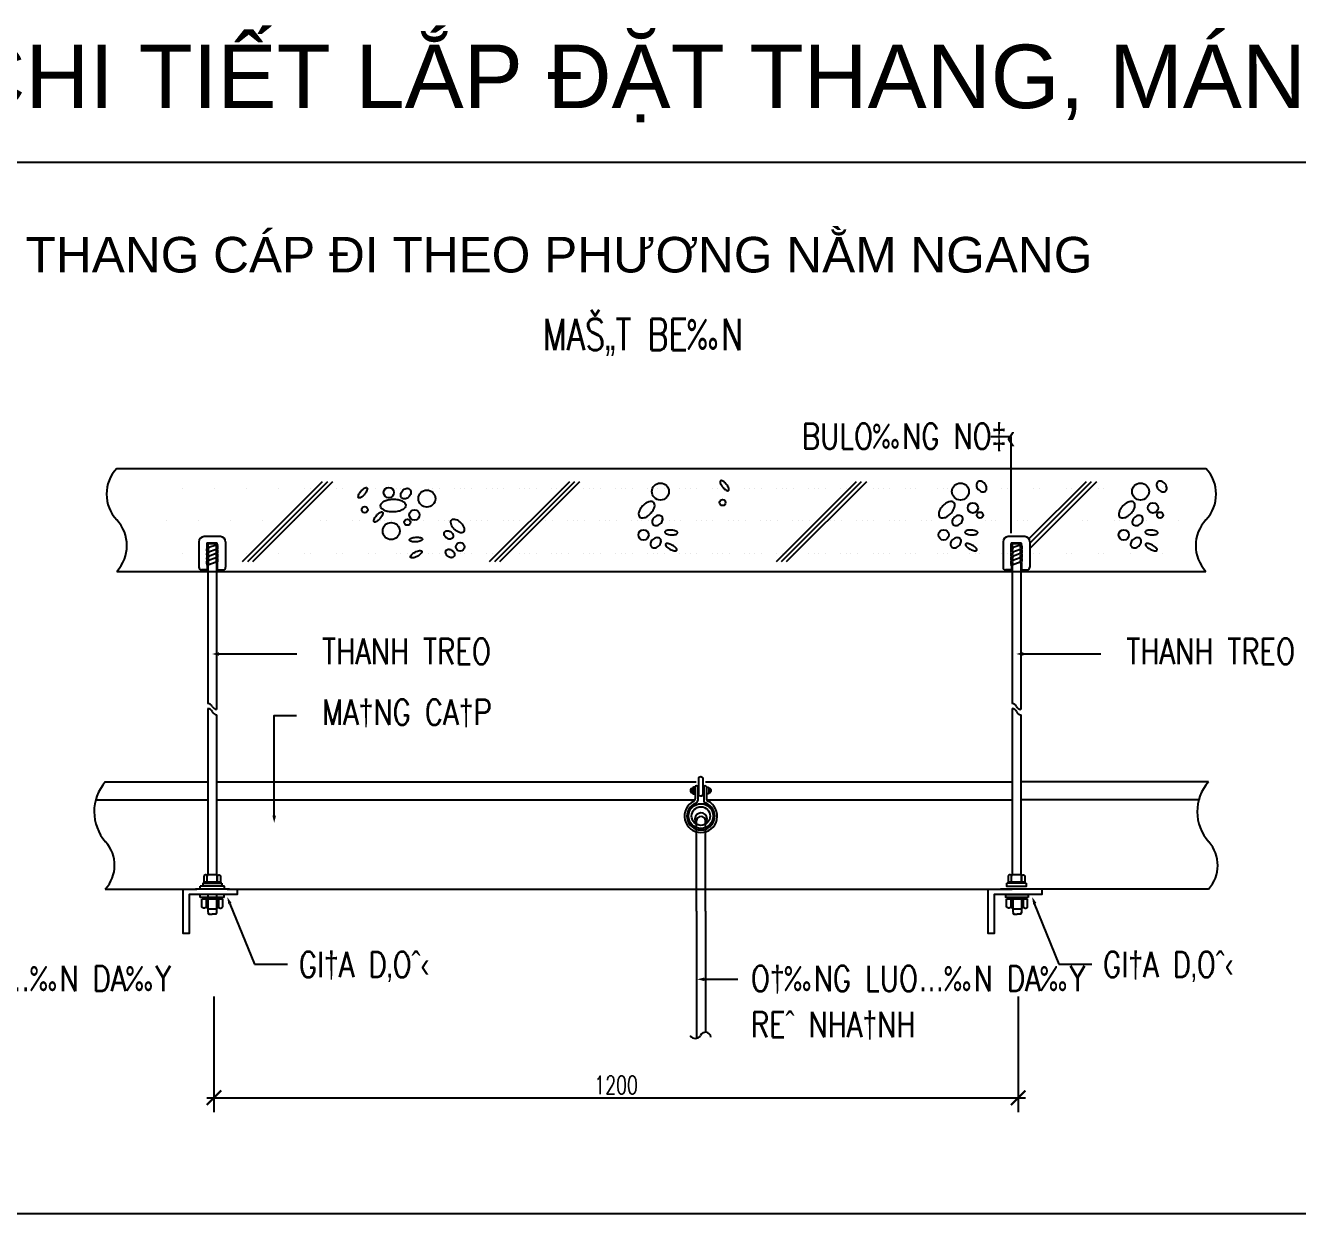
# Model space of a CAD drawing. Extents: x -5343388 to 7033982, y -486386 to 188356.
# Drawn here: x 345682 to 363221, y -4024 to 12347 of the extents above; entities that cross this region are included whole.
import ezdxf
from ezdxf.enums import TextEntityAlignment as Align

# ---------------------------------------------------------------- set-up
doc = ezdxf.new("R2010")
doc.units = 0
doc.header["$MEASUREMENT"] = 0
doc.linetypes.add('CENTER2', pattern=[1.125, 0.75, -0.125, 0.125, -0.125])
for name, color, linetype in [('0-TBD', 2, 'Continuous'), ('2', 2, 'Continuous'), ('2Lightning', 6, 'Continuous'), ('3', 3, 'CENTER2'), ('CEN', 7, 'Continuous'), ('LN2', 3, 'Continuous'), ('LN3', 7, 'Continuous'), ('LN4', 1, 'Continuous'), ('text', 2, 'Continuous')]:
    doc.layers.add(name, color=color, linetype=linetype)
doc.styles.add('RMS', font='romans.shx', dxfattribs={"width": 0.7, "bigfont": 'vns.shx'})
doc.styles.add('ROMANS1', font='ROMANS1.shx')
doc.styles.add('TEXT1', font='', dxfattribs={"width": 0.85, "height": 200})
doc.styles.get('TEXT1').set_extended_font_data('.VnArialH')
doc.dimstyles.new('1-10', dxfattribs={"dimtxt": 500, "dimasz": 200, "dimexe": 200, "dimexo": 0, "dimgap": 150, "dimtad": 1, "dimdec": 0, "dimzin": 12, "dimdsep": 46, "dimtxsty": 'RMS', "dimblk1": 'ARCHTICK', "dimblk2": 'ARCHTICK', "dimsah": 1, "dimcen": 0.09, "dimdle": 100, "dimclrd": 1, "dimclre": 1, "dimclrt": 7, "dimadec": 0, "dimazin": 0, "dimtfac": 1, "dimtdec": 0, "dimtix": 1, "dimtmove": 2, "dimatfit": 3, "dimldrblk": 'ARCHTICK', "dimfxl": 1, "dimtvp": 0.249377, "dimtolj": 1, "dimtzin": 12, "dimarcsym": 0})

# ---------------------------------------------------------------- blocks, each defined once
blk = doc.blocks.new('*X98')
at = {"color": 0}
for p, q in [((79.6875, 271.875), (79.6875, 271.875)), ((82.8125, 271.875), (82.8125, 271.875)), ((85.9375, 271.875), (85.9375, 271.875)), ((89.0625, 271.875), (89.0625, 271.875)), ((92.1875, 271.875), (92.1875, 271.875)), ((95.3125, 271.875), (95.3125, 271.875)), ((98.4375, 271.875), (98.4375, 271.875)), ((101.5625, 271.875), (101.5625, 271.875)), ((104.6875, 271.875), (104.6875, 271.875)), ((107.8125, 271.875), (107.8125, 271.875)), ((110.9375, 271.875), (110.9375, 271.875)), ((114.0625, 271.875), (114.0625, 271.875)), ((117.1875, 271.875), (117.1875, 271.875)), ((120.3125, 271.875), (120.3125, 271.875)), ((123.4375, 271.875), (123.4375, 271.875)), ((126.5625, 271.875), (126.5625, 271.875)), ((129.6875, 271.875), (129.6875, 271.875)), ((132.8125, 271.875), (132.8125, 271.875)), ((135.9375, 271.875), (135.9375, 271.875)), ((139.0625, 271.875), (139.0625, 271.875)), ((142.1875, 271.875), (142.1875, 271.875)), ((145.3125, 271.875), (145.3125, 271.875)), ((148.4375, 271.875), (148.4375, 271.875)), ((78.125, 268.75), (78.125, 268.75)), ((81.25, 268.75), (81.25, 268.75)), ((84.375, 268.75), (84.375, 268.75)), ((87.5, 268.75), (87.5, 268.75)), ((90.625, 268.75), (90.625, 268.75)), ((93.75, 268.75), (93.75, 268.75)), ((96.875, 268.75), (96.875, 268.75)), ((100, 268.75), (100, 268.75)), ((103.125, 268.75), (103.125, 268.75)), ((106.25, 268.75), (106.25, 268.75)), ((109.375, 268.75), (109.375, 268.75)), ((112.5, 268.75), (112.5, 268.75)), ((115.625, 268.75), (115.625, 268.75)), ((118.75, 268.75), (118.75, 268.75)), ((121.875, 268.75), (121.875, 268.75)), ((125, 268.75), (125, 268.75)), ((128.125, 268.75), (128.125, 268.75)), ((131.25, 268.75), (131.25, 268.75)), ((134.375, 268.75), (134.375, 268.75)), ((137.5, 268.75), (137.5, 268.75)), ((140.625, 268.75), (140.625, 268.75)), ((143.75, 268.75), (143.75, 268.75)), ((146.875, 268.75), (146.875, 268.75)), ((150, 268.75), (150, 268.75)), ((79.6875, 265.625), (79.6875, 265.625)), ((82.8125, 265.625), (82.8125, 265.625)), ((85.9375, 265.625), (85.9375, 265.625)), ((89.0625, 265.625), (89.0625, 265.625)), ((92.1875, 265.625), (92.1875, 265.625)), ((95.3125, 265.625), (95.3125, 265.625)), ((98.4375, 265.625), (98.4375, 265.625)), ((101.5625, 265.625), (101.5625, 265.625)), ((104.6875, 265.625), (104.6875, 265.625)), ((107.8125, 265.625), (107.8125, 265.625)), ((110.9375, 265.625), (110.9375, 265.625)), ((114.0625, 265.625), (114.0625, 265.625)), ((117.1875, 265.625), (117.1875, 265.625)), ((120.3125, 265.625), (120.3125, 265.625)), ((123.4375, 265.625), (123.4375, 265.625)), ((126.5625, 265.625), (126.5625, 265.625)), ((129.6875, 265.625), (129.6875, 265.625)), ((132.8125, 265.625), (132.8125, 265.625)), ((135.9375, 265.625), (135.9375, 265.625)), ((139.0625, 265.625), (139.0625, 265.625)), ((142.1875, 265.625), (142.1875, 265.625)), ((145.3125, 265.625), (145.3125, 265.625)), ((148.4375, 265.625), (148.4375, 265.625))]:
    blk.add_line(p, q, dxfattribs=at)
blk = doc.blocks.new('TK')
at = {"layer": 'CEN'}
blk.add_lwpolyline([(0, 0, 0.5, 0, 0), (-1, 0, 0, 0, 0)], format="xyseb", dxfattribs=at)
blk = doc.blocks.new('_ArchTick')
at = {"color": 0, "linetype": 'ByBlock', "const_width": 0.15}
blk.add_lwpolyline([(-0.5, -0.5), (0.5, 0.5)], dxfattribs=at)
blk = doc.blocks.new('*D142')
at = {"layer": '3', "color": 1, "linetype": 'ByBlock', "lineweight": -2, "transparency": 16777216}
for p, q in [((348281, -1035), (348281, -2628)), ((359369, -1035), (359369, -2628)), ((348181, -2428), (359469, -2428))]:
    blk.add_line(p, q, dxfattribs=at)
at = {"layer": 'DEFPOINTS', "color": 0, "linetype": 'ByBlock', "transparency": 16777216}
for p in [(348281, -1035), (359369, -1035), (359369, -2428)]:
    blk.add_point(p, dxfattribs=at)
at = {"layer": '3', "color": 1, "linetype": 'ByBlock', "lineweight": -2, "transparency": 16777216, "xscale": 200, "yscale": 200, "zscale": 200, "rotation": 180}
blk.add_blockref('_ArchTick', (348281, -2428), dxfattribs=at)
at = {"layer": '3', "color": 1, "linetype": 'ByBlock', "lineweight": -2, "transparency": 16777216, "xscale": 200, "yscale": 200, "zscale": 200}
blk.add_blockref('_ArchTick', (359369, -2428), dxfattribs=at)
at = {"layer": '3', "color": 7, "linetype": 'ByBlock', "transparency": 16777216, "insert": (353825, -2253), "char_height": 250, "attachment_point": 5, "style": 'RMS'}
blk.add_mtext('\\A1;1200', dxfattribs=at)

msp = doc.modelspace()

# ---------------------------------------------------------------- linework, layer by layer
at = {"color": 2}
for centre, radius, start, end in [((354995.89551, 1412.95829, 507.80907), 83.97435, 318.374422869, 223.000312708), ((354996.57367, 1385.41188, 507.80907), 62.0928, 0, 180)]:
    msp.add_arc(centre, radius, start, end, dxfattribs=at)
at = {"layer": '2', "color": 3}
for p, q in [((331570.69045, 10463.95386, 465.49164), (392789.69621, 10463.95386, 465.49164)), ((331570.69045, -4020.56276, 465.49164), (392789.69621, -4024.1147, 465.49164))]:
    msp.add_line(p, q, dxfattribs=at)
at = {"layer": '2Lightning', "color": 8}
for p, q in [((358990.15915, 6685.41054, 507.80907), (359270.37647, 6685.41054, 507.80907)), ((359270.37647, 5349.25895, 507.80907), (359270.37647, 6685.41054, 507.80907)), ((348352.22044, 3686.45477, 507.80907), (349421.11912, 3686.45477, 507.80907)), ((359440.22044, 3686.45477, 507.80907), (360509.11912, 3686.45477, 507.80907)), ((349111.17308, 1458.9848, 507.80907), (349111.17308, 2836.71347, 507.80907)), ((348501.33873, 245.6438, 507.80907), (348839.48241, -586.02735, 507.80907)), ((359589.33873, 246.1438, 507.80907), (359927.48241, -585.52735, 507.80907)), ((348839.48241, -586.02735, 507.80907), (349296.94366, -586.02735, 507.80907)), ((359927.48241, -585.52735, 507.80907), (360384.94366, -585.52735, 507.80907)), ((355042.74725, -796.26964, 507.80907), (355504.92, -796.26964, 507.80907))]:
    msp.add_line(p, q, dxfattribs=at)
at = {"layer": '2Lightning', "color": 8, "elevation": 507.80907}
msp.add_lwpolyline([(349111.17308, 1484.12268), (349111.17308, 2836.71347), (349418.52264, 2836.71347)], dxfattribs=at)
at = {"layer": 'LN2', "color": 2}
for p, q in [((348370.81656, 5303.56429, 507.80907), (348143.73432, 5303.56429, 507.80907)), ((359458.81656, 5303.56429, 507.80907), (359231.73432, 5303.56429, 507.80907)), ((348072.77112, 5232.60109, 507.80907), (348072.77112, 4880.74125, 507.80907)), ((348198.13944, 5196.17963, 507.80907), (348198.13944, 5161.46907, 507.80907)), ((348309.4656, 5128.43846, 507.80907), (348205.56952, 5090.9815, 507.80907)), ((348306.55544, 5206.03563, 507.80907), (348207.99544, 5206.03563, 507.80907)), ((348309.4656, 5187.57446, 507.80907), (348211.33815, 5152.19723, 507.80907)), ((348316.41144, 5190.22073, 507.80907), (348316.41144, 5196.17963, 507.80907)), ((348441.77976, 5232.60109, 507.80907), (348441.77976, 4880.74125, 507.80907)), ((359160.77112, 5232.60109, 507.80907), (359160.77112, 4880.74125, 507.80907)), ((359286.13944, 5196.17963, 507.80907), (359286.13944, 5161.46907, 507.80907)), ((359397.4656, 5128.43846, 507.80907), (359293.56952, 5090.9815, 507.80907)), ((359394.55544, 5206.03563, 507.80907), (359295.99544, 5206.03563, 507.80907)), ((359397.4656, 5187.57446, 507.80907), (359299.33815, 5152.19723, 507.80907)), ((359404.41144, 5190.22073, 507.80907), (359404.41144, 5196.17963, 507.80907)), ((359529.77976, 5232.60109, 507.80907), (359529.77976, 4880.74125, 507.80907)), ((348309.4656, 4951.03046, 507.80907), (348198.13944, 4910.89479, 507.80907)), ((348309.4656, 5069.30246, 507.80907), (348205.56952, 5031.8455, 507.80907)), ((348309.4656, 5010.16646, 507.80907), (348205.56952, 4972.7095, 507.80907)), ((359397.4656, 4951.03046, 507.80907), (359286.13944, 4910.89479, 507.80907)), ((359397.4656, 5069.30246, 507.80907), (359293.56952, 5031.8455, 507.80907)), ((359397.4656, 5010.16646, 507.80907), (359293.56952, 4972.7095, 507.80907)), ((348187.90141, 4845.25965, 507.80907), (348108.25272, 4845.25965, 507.80907)), ((348327.13371, 4845.25965, 507.80907), (348406.29816, 4845.25965, 507.80907)), ((359275.90141, 4845.25965, 507.80907), (359196.25272, 4845.25965, 507.80907)), ((359415.13371, 4845.25965, 507.80907), (359494.29816, 4845.25965, 507.80907)), ((354914.64395, 1858.09782, 507.80907), (354914.64395, 1688.9815, 507.80907)), ((354950.12555, 1858.09782, 507.80907), (354950.12555, 1665.63485, 507.80907)), ((355035.06147, 1858.09782, 507.80907), (355035.06147, 1666.70875, 507.80907)), ((355070.54307, 1858.09782, 507.80907), (355070.54307, 1690.38904, 507.80907))]:
    msp.add_line(p, q, dxfattribs=at)
at = {"layer": 'LN2', "color": 2, "elevation": 507.80907}
for points in [[(348309.4656, 5187.57446), (348316.41144, 5190.22073)], [(359397.4656, 5187.57446), (359404.41144, 5190.22073)], [(348309.4656, 4951.03046), (348316.41144, 4938.78334)], [(348316.41144, 4938.78334), (348316.41144, 2920.74589)], [(359397.4656, 4951.03046), (359404.41144, 4938.78334)], [(359404.41144, 4938.78334), (359404.41144, 2920.74589)], [(348198.13944, 4910.89479), (348198.13944, 3005.99745)], [(359286.13944, 4910.89479), (359286.13944, 3005.99745)], [(348198.13944, 2935.03425), (348198.13944, 640.55047)], [(348316.41144, 2849.78269), (348316.41144, 640.87573)], [(359286.13944, 2935.03425), (359286.13944, 640.55047)], [(359404.41144, 2849.78269), (359404.41144, 640.87573)], [(354934.48087, 142.06582), (354934.48087, 1385.41188)], [(355058.66647, 142.06582), (355058.66647, 1385.41188)], [(348210.14039, 543.48066), (348210.14039, 526.14472)], [(348304.75799, 543.48066), (348304.75799, 526.14472)], [(359298.14039, 543.48066), (359298.14039, 526.14472)], [(359392.75799, 543.48066), (359392.75799, 526.14472)], [(347853.13944, 445.79792), (347853.13944, -161.85666), (347944.63944, -161.85666), (347944.63944, 375.14334), (348603.13944, 375.14334), (348603.13944, 445.79792)], [(348198.13944, 375.14334), (348198.13944, 126.27691)], [(348316.41144, 375.14334), (348316.41144, 126.27691)], [(358950.13944, 445.79792), (358950.13944, -161.85666), (359041.63944, -161.85666), (359041.63944, 375.14334), (359700.13944, 375.14334), (359700.13944, 445.79792)], [(359295.13944, 375.14334), (359295.13944, 370.45917)], [(359413.41144, 375.14334), (359413.41144, 370.45917)], [(348198.13944, 307.39405), (348198.13944, 329.06397)], [(348198.13944, 177.56037), (348198.13944, 126.27691)], [(348316.41144, 307.39405), (348316.41144, 329.06397)], [(348316.41144, 177.56037), (348316.41144, 126.27691)], [(359295.13944, 329.06397), (359295.13944, 126.27691)], [(359295.13944, 307.39405), (359295.13944, 329.06397)], [(359295.13944, 177.56037), (359295.13944, 126.27691)], [(359413.41144, 329.06397), (359413.41144, 126.27691)], [(359413.41144, 307.39405), (359413.41144, 329.06397)], [(359413.41144, 177.56037), (359413.41144, 126.27691)], [(348198.13944, 126.27691), (348209.79552, 100.36613), (348257.27544, 100.36613)], [(348316.41144, 126.27691), (348304.75535, 100.36613), (348257.27544, 100.36613)], [(359295.13944, 126.27691), (359306.79552, 100.36613), (359354.27544, 100.36613)], [(359413.41144, 126.27691), (359401.75535, 100.36613), (359354.27544, 100.36613)]]:
    msp.add_lwpolyline(points, dxfattribs=at)
for points in [[(354964.24652, 1755.93191), (354964.24652, 1969.64632, -1), (355021.01708, 1969.64632), (355021.01708, 1753.84689, -1.0374013229), (354964.24652, 1755.93191, -0.9291479705)], [(354934.48087, 142.06582), (354934.48087, -1610.86832, -0.5684849877)], [(355058.66647, 142.06582), (355058.66647, -1526.19456, -0.5765606025)]]:
    msp.add_lwpolyline(points, format="xyb", dxfattribs=at)
at = {"layer": 'LN2', "color": 2}
for centre, radius, start, end in [((348143.73432, 5232.60109, 507.80907), 70.9632, 90, 180), ((348370.81656, 5232.60109, 507.80907), 70.9632, 0, 90), ((359231.73432, 5232.60109, 507.80907), 70.9632, 90, 180), ((359458.81656, 5232.60109, 507.80907), 70.9632, 0, 90), ((348207.99544, 5196.17963, 507.80907), 9.856, 90, 180), ((348207.99544, 5161.46907, 507.80907), 9.856, 180, 289.825414523), ((348265.33679, 5120.5495, 507.80907), 66.68128, 153.677525725, 206.322474275), ((348265.33679, 5061.4135, 507.80907), 66.68128, 153.677525725, 206.322474275), ((348306.55544, 5196.17963, 507.80907), 9.856, 0, 90), ((348249.69833, 5158.00646, 507.80907), 66.68128, 333.677525725, 26.322474275), ((348249.69833, 5098.87046, 507.80907), 66.68128, 333.677525725, 26.322474275), ((359295.99544, 5196.17963, 507.80907), 9.856, 90, 180), ((359295.99544, 5161.46907, 507.80907), 9.856, 180, 289.825414523), ((359353.33679, 5120.5495, 507.80907), 66.68128, 153.677525725, 206.322474275), ((359353.33679, 5061.4135, 507.80907), 66.68128, 153.677525725, 206.322474275), ((359394.55544, 5196.17963, 507.80907), 9.856, 0, 90), ((359337.69833, 5158.00646, 507.80907), 66.68128, 333.677525725, 26.322474275), ((359337.69833, 5098.87046, 507.80907), 66.68128, 333.677525725, 26.322474275), ((348265.33679, 5002.2775, 507.80907), 66.68128, 153.677525725, 206.322474275), ((348265.33679, 4943.1415, 507.80907), 66.68128, 153.677525725, 206.322474275), ((348249.69833, 5039.73446, 507.80907), 66.68128, 333.677525725, 26.322474275), ((348249.69833, 4980.59846, 507.80907), 66.68128, 333.677525725, 26.322474275), ((359353.33679, 5002.2775, 507.80907), 66.68128, 153.677525725, 206.322474275), ((359353.33679, 4943.1415, 507.80907), 66.68128, 153.677525725, 206.322474275), ((359337.69833, 5039.73446, 507.80907), 66.68128, 333.677525725, 26.322474275), ((359337.69833, 4980.59846, 507.80907), 66.68128, 333.677525725, 26.322474275), ((348108.25272, 4880.74125, 507.80907), 35.4816, 180, 270), ((348406.29816, 4880.74125, 507.80907), 35.4816, 270, 0), ((359196.25272, 4880.74125, 507.80907), 35.4816, 180, 270), ((359494.29816, 4880.74125, 507.80907), 35.4816, 270, 0), ((348188.09848, 2929.65653, 507.80907), 76.99843, 26.048789894, 82.507018603), ((359276.09848, 2929.65653, 507.80907), 76.99843, 26.048789894, 82.507018603), ((348188.09848, 2858.69333, 507.80907), 76.99843, 26.048789894, 82.507018603), ((348326.84271, 2997.47292, 507.80907), 77.43287, 206.048789894, 262.257934527), ((348326.84271, 2926.50972, 507.80907), 77.43287, 206.048789894, 262.257934527), ((359276.09848, 2858.69333, 507.80907), 76.99843, 26.048789894, 82.507018603), ((359414.84271, 2997.47292, 507.80907), 77.43287, 206.048789894, 262.257934527), ((359414.84271, 2926.50972, 507.80907), 77.43287, 206.048789894, 262.257934527), ((354932.38475, 1851.23374, 507.80907), 19.0224, 21.151926086, 158.848073914), ((355052.80227, 1851.23374, 507.80907), 19.0224, 21.151926086, 158.848073914), ((354994.06266, 1452.89319, 507.80907), 227.08224, 115.951427428, 64.75953419), ((354994.06266, 1452.89319, 507.80907), 191.60064, 110.471134728, 70.318206418), ((354879.16235, 1688.9815, 507.80907), 35.4816, 295.951427428, 0), ((354914.64395, 1665.63485, 507.80907), 35.4816, 290.471134728, 0), ((355070.54307, 1666.70875, 507.80907), 35.4816, 180, 250.318206418), ((355106.02467, 1690.38904, 507.80907), 35.4816, 180, 244.75953419), ((354917.42941, -1535.33623, 507.80907), 77.43287, 206.048789894, 333.951210106), ((355056.17363, -1603.15262, 507.80907), 76.99843, 8.746287498, 153.951210106)]:
    msp.add_arc(centre, radius, start, end, dxfattribs=at)
at = {"layer": 'LN3', "color": 9}
for p, q in [((346940.26401, 6244.04492, 507.80907), (361957.09435, 6244.04492, 507.80907)), ((348674.63192, 4959.67346, 507.80907), (349778.56024, 6063.60178, 507.80907)), ((348745.59512, 4959.67346, 507.80907), (349849.52344, 6063.60178, 507.80907)), ((348816.55832, 4959.67346, 507.80907), (349920.48664, 6063.60178, 507.80907)), ((352081.59529, 4959.67346, 507.80907), (353185.52361, 6063.60178, 507.80907)), ((352152.55849, 4959.67346, 507.80907), (353256.48681, 6063.60178, 507.80907)), ((352223.52169, 4959.67346, 507.80907), (353327.45001, 6063.60178, 507.80907)), ((356034.84042, 4959.67346, 507.80907), (357138.76874, 6063.60178, 507.80907)), ((356105.80362, 4959.67346, 507.80907), (357209.73194, 6063.60178, 507.80907)), ((356176.76682, 4959.67346, 507.80907), (357280.69514, 6063.60178, 507.80907)), ((359517.76008, 5272.11611, 507.80907), (360309.24575, 6063.60178, 507.80907)), ((359529.77976, 5142.20939, 507.80907), (360451.17215, 6063.60178, 507.80907)), ((359529.77976, 5213.17259, 507.80907), (360380.20895, 6063.60178, 507.80907)), ((346940.26401, 4824.78092, 507.80907), (361957.09435, 4824.78092, 507.80907))]:
    msp.add_line(p, q, dxfattribs=at)
at = {"layer": 'LN3', "color": 9, "elevation": 507.80907}
for points in [[(350357.26316, 5887.50674, -0.0377700633), (350331.96025, 5861.42468, -0.0503049456), (350309.80204, 5845.45369, -0.0936392156), (350286.33028, 5837.22285, -0.214520109), (350275.48632, 5840.2485, -0.214520109), (350270.55467, 5850.36903, -0.0936392156), (350274.41766, 5874.9403, -0.0503049456), (350286.13078, 5899.61542, -0.0377700633), (350307.22208, 5929.20711, -0.0377700633), (350332.52499, 5955.28917, -0.0503049456), (350354.68319, 5971.26016, -0.0936392156), (350378.15496, 5979.491, -0.214520109), (350388.99892, 5976.46535, -0.214520109), (350393.93057, 5966.34482, -0.0936392156), (350390.06758, 5941.77354, -0.0503049456), (350378.35445, 5917.09843, -0.0377700633)], [(350978.6063, 5958.39858, -0.1288267649), (350991.69913, 5939.66825, -0.1063206854), (350995.59696, 5912.39935, -0.0848599203), (350988.80213, 5884.53444, -0.0741334886), (350971.48964, 5856.70411, -0.0741334886), (350946.8122, 5835.13391, -0.0848599203), (350920.40609, 5823.93839, -0.1063206854), (350892.86544, 5823.39185, -0.1288267649), (350872.27035, 5833.29589, -0.1288267649), (350859.17752, 5852.02621, -0.1063206854), (350855.2797, 5879.29512, -0.0848599203), (350862.07453, 5907.16003, -0.0741334886), (350879.38702, 5934.99035, -0.0741334886), (350904.06445, 5956.56056, -0.0848599203), (350930.47057, 5967.75608, -0.1063206854), (350958.01122, 5968.30262, -0.1288267649)], [(355294.64948, 5985.50261, 0.0377700633), (355319.95239, 5959.42056, 0.0503049456), (355342.11059, 5943.44956, 0.0936392156), (355365.58235, 5935.21872, 0.214520109), (355376.42632, 5938.24437, 0.214520109), (355381.35797, 5948.3649, 0.0936392156), (355377.49498, 5972.93618, 0.0503049456), (355365.78185, 5997.6113, 0.0377700633), (355344.69056, 6027.20298, 0.0377700633), (355319.38765, 6053.28504, 0.0503049456), (355297.22944, 6069.25603, 0.0936392156), (355273.75768, 6077.48688, 0.214520109), (355262.91372, 6074.46122, 0.214520109), (355257.98207, 6064.3407, 0.0936392156), (355261.84506, 6039.76942, 0.0503049456), (355273.55818, 6015.0943, 0.0377700633)], [(358810.66876, 6056.39445, 0.1288267649), (358797.57593, 6037.66413, 0.1063206854), (358793.67811, 6010.39522, 0.0848599203), (358800.47294, 5982.53032, 0.0741334886), (358817.78543, 5954.69999, 0.0741334886), (358842.46286, 5933.12978, 0.0848599203), (358868.86898, 5921.93426, 0.1063206854), (358896.40963, 5921.38773, 0.1288267649), (358917.00471, 5931.29176, 0.1288267649), (358930.09754, 5950.02209, 0.1063206854), (358933.99537, 5977.29099, 0.0848599203), (358927.20054, 6005.1559, 0.0741334886), (358909.88805, 6032.98623, 0.0741334886), (358885.21061, 6054.55643, 0.0848599203), (358858.8045, 6065.75195, 0.1063206854), (358831.26385, 6066.29849, 0.1288267649)], [(361294.3277, 6056.39445, 0.1288267649), (361281.23487, 6037.66413, 0.1063206854), (361277.33704, 6010.39522, 0.0848599203), (361284.13187, 5982.53032, 0.0741334886), (361301.44436, 5954.69999, 0.0741334886), (361326.1218, 5933.12978, 0.0848599203), (361352.52791, 5921.93426, 0.1063206854), (361380.06856, 5921.38773, 0.1288267649), (361400.66365, 5931.29176, 0.1288267649), (361413.75648, 5950.02209, 0.1063206854), (361417.6543, 5977.29099, 0.0848599203), (361410.85947, 6005.1559, 0.0741334886), (361393.54698, 6032.98623, 0.0741334886), (361368.86955, 6054.55643, 0.0848599203), (361342.46343, 6065.75195, 0.1063206854), (361314.92278, 6066.29849, 0.1288267649)], [(350753.42169, 5643.55956, -0.0512225734), (350682.59902, 5649.13418, -0.065073231), (350629.27318, 5666.26704, -0.1042597436), (350588.01162, 5697.54329, -0.1743915203), (350576.6278, 5726.97056, -0.1743915203), (350586.5982, 5756.90626, -0.1042597436), (350626.32448, 5790.11082, -0.065073231), (350678.77449, 5809.76219, -0.0512225734), (350749.2516, 5818.70112, -0.0512225734), (350820.07427, 5813.12651, -0.065073231), (350873.40011, 5795.99365, -0.1042597436), (350914.66166, 5764.7174, -0.1743915203), (350926.04549, 5735.29013, -0.1743915203), (350916.07509, 5705.35442, -0.1042597436), (350876.3488, 5672.14986, -0.065073231), (350823.89879, 5652.4985, -0.0512225734)], [(354301.72046, 5621.81613, 0.0554343095), (354336.11561, 5666.99379, 0.0692301451), (354353.92321, 5708.91175, 0.1058338112), (354356.15071, 5751.22365, 0.164212903), (354343.25056, 5775.77388, 0.164212903), (354318.11129, 5787.48477, 0.1058338112), (354275.9544, 5783.23559, 0.0692301451), (354234.93636, 5763.443, 0.0554343095), (354191.45592, 5726.92591, 0.0554343095), (354157.06077, 5681.74825, 0.0692301451), (354139.25317, 5639.83029, 0.1058338112), (354137.02567, 5597.51839, 0.164212903), (354149.92582, 5572.96815, 0.164212903), (354175.06509, 5561.25727, 0.1058338112), (354217.22197, 5565.50645, 0.0692301451), (354258.24002, 5585.29904, 0.0554343095)], [(358439.08289, 5621.81613, 0.0554343095), (358473.47803, 5666.99379, 0.0692301451), (358491.28564, 5708.91175, 0.1058338112), (358493.51314, 5751.22365, 0.164212903), (358480.61299, 5775.77388, 0.164212903), (358455.47371, 5787.48477, 0.1058338112), (358413.31683, 5783.23559, 0.0692301451), (358372.29879, 5763.443, 0.0554343095), (358328.81834, 5726.92591, 0.0554343095), (358294.4232, 5681.74825, 0.0692301451), (358276.61559, 5639.83029, 0.1058338112), (358274.38809, 5597.51839, 0.164212903), (358287.28824, 5572.96815, 0.164212903), (358312.42752, 5561.25727, 0.1058338112), (358354.5844, 5565.50645, 0.0692301451), (358395.60244, 5585.29904, 0.0554343095)], [(360922.74183, 5621.81613, 0.0554343095), (360957.13697, 5666.99379, 0.0692301451), (360974.94458, 5708.91175, 0.1058338112), (360977.17207, 5751.22365, 0.164212903), (360964.27192, 5775.77388, 0.164212903), (360939.13265, 5787.48477, 0.1058338112), (360896.97577, 5783.23559, 0.0692301451), (360855.95773, 5763.443, 0.0554343095), (360812.47728, 5726.92591, 0.0554343095), (360778.08213, 5681.74825, 0.0692301451), (360760.27453, 5639.83029, 0.1058338112), (360758.04703, 5597.51839, 0.164212903), (360770.94718, 5572.96815, 0.164212903), (360796.08645, 5561.25727, 0.1058338112), (360838.24334, 5565.50645, 0.0692301451), (360879.26138, 5585.29904, 0.0554343095)], [(350572.02278, 5553.90376, -0.0377700633), (350546.71988, 5527.82171, -0.0503049456), (350524.56167, 5511.85071, -0.0936392156), (350501.08991, 5503.61987, -0.214520109), (350490.24594, 5506.64553, -0.214520109), (350485.31429, 5516.76605, -0.0936392156), (350489.17728, 5541.33733, -0.0503049456), (350500.89041, 5566.01245, -0.0377700633), (350521.98171, 5595.60413, -0.0377700633), (350547.28461, 5621.68619, -0.0503049456), (350569.44282, 5637.65718, -0.0936392156), (350592.91458, 5645.88803, -0.214520109), (350603.75855, 5642.86237, -0.214520109), (350608.6902, 5632.74185, -0.0936392156), (350604.8272, 5608.17057, -0.0503049456), (350593.11408, 5583.49545, -0.0377700633)], [(351593.72031, 5407.3137, -0.0554343095), (351565.05769, 5444.96175, -0.0692301451), (351550.21802, 5479.89339, -0.1058338112), (351548.36177, 5515.1533, -0.164212903), (351559.1119, 5535.61183, -0.164212903), (351580.06129, 5545.3709, -0.1058338112), (351615.19203, 5541.82992, -0.0692301451), (351649.37373, 5525.33609, -0.0554343095), (351685.60744, 5494.90518, -0.0554343095), (351714.27006, 5457.25713, -0.0692301451), (351729.10973, 5422.3255, -0.1058338112), (351730.96598, 5387.06558, -0.164212903), (351720.21585, 5366.60705, -0.164212903), (351699.26646, 5356.84799, -0.1058338112), (351664.13572, 5360.38896, -0.0692301451), (351629.95402, 5376.88279, -0.0554343095)], [(354331.35874, 5472.58804, 0.1288267649), (354350.08906, 5459.49521, 0.1063206854), (354377.35797, 5455.59738, 0.0848599203), (354405.22288, 5462.39221, 0.0741334886), (354433.0532, 5479.7047, 0.0741334886), (354454.62341, 5504.38214, 0.0848599203), (354465.81893, 5530.78825, 0.1063206854), (354466.36547, 5558.3289, 0.1288267649), (354456.46143, 5578.92399, 0.1288267649), (354437.7311, 5592.01681, 0.1063206854), (354410.4622, 5595.91464, 0.0848599203), (354382.59729, 5589.11981, 0.0741334886), (354354.76696, 5571.80732, 0.0741334886), (354333.19676, 5547.12989, 0.0848599203), (354322.00124, 5520.72377, 0.1063206854), (354321.4547, 5493.18312, 0.1288267649)], [(358468.72116, 5472.58804, 0.1288267649), (358487.45149, 5459.49521, 0.1063206854), (358514.72039, 5455.59738, 0.0848599203), (358542.5853, 5462.39221, 0.0741334886), (358570.41563, 5479.7047, 0.0741334886), (358591.98583, 5504.38214, 0.0848599203), (358603.18136, 5530.78825, 0.1063206854), (358603.72789, 5558.3289, 0.1288267649), (358593.82386, 5578.92399, 0.1288267649), (358575.09353, 5592.01681, 0.1063206854), (358547.82463, 5595.91464, 0.0848599203), (358519.95972, 5589.11981, 0.0741334886), (358492.12939, 5571.80732, 0.0741334886), (358470.55919, 5547.12989, 0.0848599203), (358459.36366, 5520.72377, 0.1063206854), (358458.81713, 5493.18312, 0.1288267649)], [(360952.3801, 5472.58804, 0.1288267649), (360971.11043, 5459.49521, 0.1063206854), (360998.37933, 5455.59738, 0.0848599203), (361026.24424, 5462.39221, 0.0741334886), (361054.07457, 5479.7047, 0.0741334886), (361075.64477, 5504.38214, 0.0848599203), (361086.84029, 5530.78825, 0.1063206854), (361087.38683, 5558.3289, 0.1288267649), (361077.48279, 5578.92399, 0.1288267649), (361058.75246, 5592.01681, 0.1063206854), (361031.48356, 5595.91464, 0.0848599203), (361003.61865, 5589.11981, 0.0741334886), (360975.78833, 5571.80732, 0.0741334886), (360954.21812, 5547.12989, 0.0848599203), (360943.0226, 5520.72377, 0.1063206854), (360942.47606, 5493.18312, 0.1288267649)], [(351067.90219, 5230.52264, -0.0377700633), (351031.57013, 5231.22397, -0.0503049456), (351004.77547, 5236.52538, -0.0936392156), (350982.74298, 5248.06834, -0.214520109), (350977.5558, 5258.06031, -0.214520109), (350981.58945, 5268.57106, -0.0936392156), (351002.18811, 5282.51256, -0.0503049456), (351028.21901, 5290.78607, -0.0377700633), (351064.24312, 5295.55834, -0.0377700633), (351100.57518, 5294.85701, -0.0503049456), (351127.36984, 5289.5556, -0.0936392156), (351149.40233, 5278.01264, -0.214520109), (351154.58951, 5268.02067, -0.214520109), (351150.55586, 5257.50992, -0.0936392156), (351129.9572, 5243.56842, -0.0503049456), (351103.9263, 5235.29492, -0.0377700633)], [(351569.02175, 5282.95696, -0.1288267649), (351553.41315, 5272.04627, -0.1063206854), (351530.68906, 5268.79808, -0.0848599203), (351507.4683, 5274.46043, -0.0741334886), (351484.27636, 5288.88751, -0.0741334886), (351466.30119, 5309.45204, -0.0848599203), (351456.97159, 5331.45714, -0.1063206854), (351456.51614, 5354.40768, -0.1288267649), (351464.76951, 5371.57025, -0.1288267649), (351480.37811, 5382.48094, -0.1063206854), (351503.1022, 5385.72913, -0.0848599203), (351526.32296, 5380.06677, -0.0741334886), (351549.5149, 5365.63969, -0.0741334886), (351567.49007, 5345.07517, -0.0848599203), (351576.81967, 5323.07007, -0.1063206854), (351577.27511, 5300.11953, -0.1288267649)], [(354308.42324, 5166.0903, 0.1288267649), (354327.15357, 5152.99748, 0.1063206854), (354354.42247, 5149.09965, 0.0848599203), (354382.28738, 5155.89448, 0.0741334886), (354410.11771, 5173.20697, 0.0741334886), (354431.68791, 5197.8844, 0.0848599203), (354442.88344, 5224.29052, 0.1063206854), (354443.42997, 5251.83117, 0.1288267649), (354433.52594, 5272.42625, 0.1288267649), (354414.79561, 5285.51908, 0.1063206854), (354387.52671, 5289.41691, 0.0848599203), (354359.6618, 5282.62208, 0.0741334886), (354331.83147, 5265.30959, 0.0741334886), (354310.26127, 5240.63215, 0.0848599203), (354299.06574, 5214.22604, 0.1063206854), (354298.51921, 5186.68539, 0.1288267649)], [(354584.01045, 5328.51852, 0.0377700633), (354620.34251, 5329.21985, 0.0503049456), (354647.13717, 5334.52125, 0.0936392156), (354669.16966, 5346.06422, 0.214520109), (354674.35684, 5356.05618, 0.214520109), (354670.32319, 5366.56694, 0.0936392156), (354649.72453, 5380.50844, 0.0503049456), (354623.69363, 5388.78194, 0.0377700633), (354587.66952, 5393.55421, 0.0377700633), (354551.33746, 5392.85288, 0.0503049456), (354524.54279, 5387.55148, 0.0936392156), (354502.51031, 5376.00851, 0.214520109), (354497.32313, 5366.01655, 0.214520109), (354501.35678, 5355.50579, 0.0936392156), (354521.95544, 5341.5643, 0.0503049456), (354547.98634, 5333.29079, 0.0377700633)], [(358445.78567, 5166.0903, 0.1288267649), (358464.516, 5152.99748, 0.1063206854), (358491.7849, 5149.09965, 0.0848599203), (358519.64981, 5155.89448, 0.0741334886), (358547.48014, 5173.20697, 0.0741334886), (358569.05034, 5197.8844, 0.0848599203), (358580.24586, 5224.29052, 0.1063206854), (358580.7924, 5251.83117, 0.1288267649), (358570.88836, 5272.42625, 0.1288267649), (358552.15803, 5285.51908, 0.1063206854), (358524.88913, 5289.41691, 0.0848599203), (358497.02422, 5282.62208, 0.0741334886), (358469.1939, 5265.30959, 0.0741334886), (358447.62369, 5240.63215, 0.0848599203), (358436.42817, 5214.22604, 0.1063206854), (358435.88163, 5186.68539, 0.1288267649)], [(358721.37287, 5328.51852, 0.0377700633), (358757.70494, 5329.21985, 0.0503049456), (358784.4996, 5334.52125, 0.0936392156), (358806.53208, 5346.06422, 0.214520109), (358811.71926, 5356.05618, 0.214520109), (358807.68562, 5366.56694, 0.0936392156), (358787.08695, 5380.50844, 0.0503049456), (358761.05605, 5388.78194, 0.0377700633), (358725.03195, 5393.55421, 0.0377700633), (358688.69988, 5392.85288, 0.0503049456), (358661.90522, 5387.55148, 0.0936392156), (358639.87274, 5376.00851, 0.214520109), (358634.68556, 5366.01655, 0.214520109), (358638.7192, 5355.50579, 0.0936392156), (358659.31787, 5341.5643, 0.0503049456), (358685.34877, 5333.29079, 0.0377700633)], [(360929.4446, 5166.0903, 0.1288267649), (360948.17493, 5152.99748, 0.1063206854), (360975.44384, 5149.09965, 0.0848599203), (361003.30874, 5155.89448, 0.0741334886), (361031.13907, 5173.20697, 0.0741334886), (361052.70928, 5197.8844, 0.0848599203), (361063.9048, 5224.29052, 0.1063206854), (361064.45133, 5251.83117, 0.1288267649), (361054.5473, 5272.42625, 0.1288267649), (361035.81697, 5285.51908, 0.1063206854), (361008.54807, 5289.41691, 0.0848599203), (360980.68316, 5282.62208, 0.0741334886), (360952.85283, 5265.30959, 0.0741334886), (360931.28263, 5240.63215, 0.0848599203), (360920.0871, 5214.22604, 0.1063206854), (360919.54057, 5186.68539, 0.1288267649)], [(361205.03181, 5328.51852, 0.0377700633), (361241.36387, 5329.21985, 0.0503049456), (361268.15853, 5334.52125, 0.0936392156), (361290.19102, 5346.06422, 0.214520109), (361295.3782, 5356.05618, 0.214520109), (361291.34455, 5366.56694, 0.0936392156), (361270.74589, 5380.50844, 0.0503049456), (361244.71499, 5388.78194, 0.0377700633), (361208.69088, 5393.55421, 0.0377700633), (361172.35882, 5392.85288, 0.0503049456), (361145.56416, 5387.55148, 0.0936392156), (361123.53167, 5376.00851, 0.214520109), (361118.34449, 5366.01655, 0.214520109), (361122.37814, 5355.50579, 0.0936392156), (361142.9768, 5341.5643, 0.0503049456), (361169.0077, 5333.29079, 0.0377700633)], [(351053.16354, 5088.88714, -0.0377700633), (351086.34326, 5103.7066, -0.0503049456), (351112.84809, 5110.30606, -0.0936392156), (351137.69794, 5109.23112, -0.214520109), (351146.64264, 5102.39456, -0.214520109), (351147.46294, 5091.16632, -0.0936392156), (351134.75079, 5069.78709, -0.0503049456), (351114.7114, 5051.22688, -0.0377700633), (351084.13863, 5031.58466, -0.0377700633), (351050.9589, 5016.7652, -0.0503049456), (351024.45407, 5010.16574, -0.0936392156), (350999.60423, 5011.24068, -0.214520109), (350990.65953, 5018.07724, -0.214520109), (350989.83923, 5029.30548, -0.0936392156), (351002.55138, 5050.68471, -0.0503049456), (351022.59077, 5069.24493, -0.0377700633)], [(351588.13466, 5027.54218, -0.1288267649), (351572.52606, 5016.63149, -0.1063206854), (351549.80197, 5013.3833, -0.0848599203), (351526.58121, 5019.04566, -0.0741334886), (351503.38927, 5033.47273, -0.0741334886), (351485.4141, 5054.03726, -0.0848599203), (351476.0845, 5076.04236, -0.1063206854), (351475.62906, 5098.9929, -0.1288267649), (351483.88242, 5116.15547, -0.1288267649), (351499.49103, 5127.06616, -0.1063206854), (351522.21511, 5130.31435, -0.0848599203), (351545.43587, 5124.65199, -0.0741334886), (351568.62781, 5110.22491, -0.0741334886), (351586.60298, 5089.66039, -0.0848599203), (351595.93258, 5067.65529, -0.1063206854), (351596.38803, 5044.70475, -0.1288267649)], [(354598.7491, 5186.88301, 0.0377700633), (354565.56938, 5201.70248, 0.0503049456), (354539.06455, 5208.30194, 0.0936392156), (354514.2147, 5207.227, 0.214520109), (354505.27, 5200.39044, 0.214520109), (354504.4497, 5189.1622, 0.0936392156), (354517.16185, 5167.78297, 0.0503049456), (354537.20124, 5149.22275, 0.0377700633), (354567.77401, 5129.58054, 0.0377700633), (354600.95374, 5114.76107, 0.0503049456), (354627.45856, 5108.16162, 0.0936392156), (354652.30841, 5109.23656, 0.214520109), (354661.25311, 5116.07311, 0.214520109), (354662.07341, 5127.30135, 0.0936392156), (354649.36126, 5148.68059, 0.0503049456), (354629.32187, 5167.2408, 0.0377700633)], [(358736.11153, 5186.88301, 0.0377700633), (358702.9318, 5201.70248, 0.0503049456), (358676.42697, 5208.30194, 0.0936392156), (358651.57713, 5207.227, 0.214520109), (358642.63243, 5200.39044, 0.214520109), (358641.81213, 5189.1622, 0.0936392156), (358654.52427, 5167.78297, 0.0503049456), (358674.56367, 5149.22275, 0.0377700633), (358705.13643, 5129.58054, 0.0377700633), (358738.31616, 5114.76107, 0.0503049456), (358764.82099, 5108.16162, 0.0936392156), (358789.67084, 5109.23656, 0.214520109), (358798.61554, 5116.07311, 0.214520109), (358799.43584, 5127.30135, 0.0936392156), (358786.72369, 5148.68059, 0.0503049456), (358766.6843, 5167.2408, 0.0377700633)], [(361219.77046, 5186.88301, 0.0377700633), (361186.59074, 5201.70248, 0.0503049456), (361160.08591, 5208.30194, 0.0936392156), (361135.23606, 5207.227, 0.214520109), (361126.29136, 5200.39044, 0.214520109), (361125.47106, 5189.1622, 0.0936392156), (361138.18321, 5167.78297, 0.0503049456), (361158.2226, 5149.22275, 0.0377700633), (361188.79537, 5129.58054, 0.0377700633), (361221.9751, 5114.76107, 0.0503049456), (361248.47993, 5108.16162, 0.0936392156), (361273.32977, 5109.23656, 0.214520109), (361282.27447, 5116.07311, 0.214520109), (361283.09477, 5127.30135, 0.0936392156), (361270.38262, 5148.68059, 0.0503049456), (361250.34323, 5167.2408, 0.0377700633)]]:
    msp.add_lwpolyline(points, format="xyb", close=True, dxfattribs=at)
at = {"layer": 'LN3', "color": 9}
for centre, radius in [((350690.87034, 5910.44194, 507.80907), 70.9632), ((354435.61098, 5925.03707, 507.80907), 117.37384), ((358572.97341, 5925.03707, 507.80907), 117.37384), ((361056.63234, 5925.03707, 507.80907), 117.37384), ((351216.30166, 5827.0412, 507.80907), 117.37384), ((355292.56444, 5772.83072, 507.80907), 41.90888), ((350359.3482, 5674.83484, 507.80907), 41.90888), ((351045.32797, 5601.85919, 507.80907), 70.9632), ((358743.94709, 5699.85506, 507.80907), 70.9632), ((358841.9442, 5599.77417, 507.80907), 41.90888), ((361227.60603, 5699.85506, 507.80907), 70.9632), ((361325.60314, 5599.77417, 507.80907), 41.90888), ((350724.23106, 5380.84722, 507.80907), 117.37384), ((350947.33086, 5501.7783, 507.80907), 41.90888), ((354204.171, 5326.63674, 507.80907), 70.9632), ((358341.53342, 5326.63674, 507.80907), 70.9632), ((360825.19236, 5326.63674, 507.80907), 70.9632), ((351675.01153, 5161.33087, 507.80907), 59.136)]:
    msp.add_circle(centre, radius, dxfattribs=at)
for centre, start, end in [((347316.87722, 5889.22892, 507.80907), 136.706957986, 223.293042014), ((361580.48114, 5889.22892, 507.80907), 316.706957986, 43.293042014), ((346563.65079, 5179.59692, 507.80907), 316.706957986, 43.293042014), ((362333.70757, 5179.59692, 507.80907), 136.706957986, 223.293042014)]:
    msp.add_arc(centre, 517.42817, start, end, dxfattribs=at)
at = {"layer": 'LN4', "color": 2}
for p, q in [((354851.79459, 1817.43985, 507.80907), (354851.79459, 1791.8931, 507.80907)), ((354864.56797, 1830.21323, 507.80907), (354878.05271, 1830.21323, 507.80907)), ((354864.56797, 1779.11972, 507.80907), (354878.05271, 1779.11972, 507.80907)), ((355119.49335, 1830.21323, 507.80907), (355106.00861, 1830.21323, 507.80907)), ((355119.49335, 1779.11972, 507.80907), (355106.00861, 1779.11972, 507.80907)), ((355132.26672, 1817.43985, 507.80907), (355132.26672, 1791.8931, 507.80907)), ((348092.45585, 445.79792, 507.80907), (348092.45585, 487.19312, 507.80907)), ((348424.6764, 487.19312, 507.80907), (348092.45585, 487.19312, 507.80907)), ((348423.67491, 370.45917, 507.80907), (348092.6135, 370.45917, 507.80907)), ((348092.6135, 329.06397, 507.80907), (348092.6135, 370.45917, 507.80907)), ((348125.71964, 526.14472, 507.80907), (348125.71964, 493.02856, 507.80907)), ((348390.56877, 493.02856, 507.80907), (348125.71964, 493.02856, 507.80907)), ((348390.56877, 526.14472, 507.80907), (348390.56877, 488.36021, 507.80907)), ((348423.67491, 329.06397, 507.80907), (348423.67491, 370.45917, 507.80907)), ((348424.6764, 445.79792, 507.80907), (348424.6764, 487.19312, 507.80907))]:
    msp.add_line(p, q, dxfattribs=at)
at = {"layer": 'LN4', "color": 2, "elevation": 507.80907}
for points in [[(348327.13371, 4942.28971), (348327.13371, 4845.25965)], [(359415.13371, 4942.28971), (359415.13371, 4845.25965)], [(346782.93425, 1924.04334), (348198.13944, 1924.04334)], [(348316.41144, 1924.04334), (354930.96169, 1924.04334)], [(354908.74166, 1830.21323), (354913.51752, 1830.21323)], [(354908.74166, 1779.11972), (354913.51752, 1779.11972)], [(354950.12555, 1828.90756), (354964.24652, 1828.90756)], [(354950.12555, 1780.42539), (354964.24652, 1780.42539)], [(355021.01708, 1828.90756), (355035.06147, 1828.90756)], [(355021.01708, 1780.42539), (355035.06147, 1780.42539)], [(355057.16363, 1924.04334), (359286.13944, 1924.04334)], [(355075.31965, 1830.21323), (355070.54379, 1830.21323)], [(355075.31965, 1779.11972), (355070.54379, 1779.11972)], [(361991.62972, 1924.04334), (359404.41144, 1924.04334)], [(346650.64235, 1677.64334), (348198.13944, 1677.64334)], [(348316.41144, 1677.64334), (354912.78363, 1677.64334)], [(355072.91136, 1677.64334), (359286.13944, 1677.64334)], [(361859.33781, 1677.64334), (359404.41144, 1677.64334)], [(348372.88266, 543.48066), (348142.01572, 543.48066)], [(359460.88266, 543.48066), (359230.01572, 543.48066)], [(346782.93425, 445.64334), (348044.83123, 445.64334)], [(348493.1764, 445.79792), (348027.45585, 445.79792)], [(348390.56877, 526.14472), (348125.71964, 526.14472)], [(348462.7695, 445.64334), (359286.13944, 445.64334)], [(359590.1764, 445.79792), (359124.45585, 445.79792)], [(359478.56877, 526.14472), (359213.71964, 526.14472)], [(359478.56877, 526.14472), (359478.56877, 480.64472), (359213.71964, 480.64472), (359213.71964, 526.14472)], [(361991.62972, 445.64334), (359580.04876, 445.64334)], [(348423.67491, 329.06397), (348092.6135, 329.06397)], [(348401.56728, 307.39405), (348112.9836, 307.39405)], [(359498.56728, 307.39405), (359209.9836, 307.39405)]]:
    msp.add_lwpolyline(points, dxfattribs=at)
for points in [[(354908.74166, 1759.08897), (354908.74166, 1849.34228), (354890.82609, 1849.34228, 0.4142135624), (354878.05271, 1836.5689), (354878.05271, 1772.76405, 0.3998595119), (354890.82609, 1759.08897)], [(355075.31965, 1759.60065), (355075.31965, 1849.34228), (355093.23523, 1849.34228, -0.4142135624), (355106.00861, 1836.5689), (355106.00861, 1772.76405, -0.4079386717), (355093.23523, 1759.60065)]]:
    msp.add_lwpolyline(points, format="xyb", close=True, dxfattribs=at)
for points in [[(348189.32452, 543.48066), (348189.32452, 622.46839, 0.4142135624), (348170.401, 641.39191), (348160.93924, 641.39191, 0.4142135624), (348142.01572, 622.46839), (348142.01572, 543.48066)], [(348189.32452, 543.48066), (348189.32452, 619.99019, -0.4142135624), (348217.7098, 648.37547), (348297.18858, 648.37547, -0.4142135624), (348325.57386, 619.99019), (348325.57386, 543.48066)], [(348325.57386, 543.48066), (348325.57386, 622.46839, -0.4142135624), (348344.49738, 641.39191), (348353.95914, 641.39191, -0.4142135624), (348372.88266, 622.46839), (348372.88266, 543.48066)], [(359277.32452, 543.48066), (359277.32452, 622.46839, 0.4142135624), (359258.401, 641.39191), (359248.93924, 641.39191, 0.4142135624), (359230.01572, 622.46839), (359230.01572, 543.48066)], [(359277.32452, 543.48066), (359277.32452, 619.99019, -0.4142135624), (359305.7098, 648.37547), (359385.18858, 648.37547, -0.4142135624), (359413.57386, 619.99019), (359413.57386, 543.48066)], [(359413.57386, 543.48066), (359413.57386, 622.46839, -0.4142135624), (359432.49738, 641.39191), (359441.95914, 641.39191, -0.4142135624), (359460.88266, 622.46839), (359460.88266, 543.48066)], [(348172.1196, 307.39405), (348172.1196, 208.65939, -0.4142135624), (348148.4652, 185.00499), (348136.638, 185.00499, -0.4142135624), (348112.9836, 208.65939), (348112.9836, 307.39405)], [(348172.1196, 307.39405), (348172.1196, 211.75714, 0.4142135624), (348207.6012, 176.27554), (348306.94968, 176.27554, 0.4142135624), (348342.43128, 211.75714), (348342.43128, 307.39405)], [(348342.43128, 307.39405), (348342.43128, 208.65939, 0.4142135624), (348366.08568, 185.00499), (348377.91288, 185.00499, 0.4142135624), (348401.56728, 208.65939), (348401.56728, 307.39405)], [(359269.1196, 307.39405), (359269.1196, 208.65939, -0.4142135624), (359245.4652, 185.00499), (359233.638, 185.00499, -0.4142135624), (359209.9836, 208.65939), (359209.9836, 307.39405)], [(359269.1196, 307.39405), (359269.1196, 211.75714, 0.4142135624), (359304.6012, 176.27554), (359403.94968, 176.27554, 0.4142135624), (359439.43128, 211.75714), (359439.43128, 307.39405)], [(359439.43128, 307.39405), (359439.43128, 208.65939, 0.4142135624), (359463.08568, 185.00499), (359474.91288, 185.00499, 0.4142135624), (359498.56728, 208.65939), (359498.56728, 307.39405)]]:
    msp.add_lwpolyline(points, format="xyb", dxfattribs=at)
msp.add_lwpolyline([(359504.67491, 329.06397), (359196.6135, 329.06397), (359196.6135, 370.45917), (359504.67491, 370.45917), (359504.67491, 329.06397)], close=True, dxfattribs=at)
at = {"layer": 'LN4', "color": 2}
for radius in [170.31168, 127.73376]:
    msp.add_circle((354994.06266, 1452.89319, 507.80907), radius, dxfattribs=at)
for centre, radius, start, end in [((348265.33679, 5120.5495, 507.80907), 86.39328, 165.508787201, 200.013945086), ((348265.33679, 5061.4135, 507.80907), 86.39328, 159.986054914, 200.013945086), ((348249.69833, 5158.00646, 507.80907), 86.39328, 339.986054914, 26.322474275), ((348249.69833, 5098.87046, 507.80907), 86.39328, 339.986054914, 20.013945086), ((359353.33679, 5120.5495, 507.80907), 86.39328, 165.508787201, 200.013945086), ((359353.33679, 5061.4135, 507.80907), 86.39328, 159.986054914, 200.013945086), ((359337.69833, 5158.00646, 507.80907), 86.39328, 339.986054914, 26.322474275), ((359337.69833, 5098.87046, 507.80907), 86.39328, 339.986054914, 20.013945086), ((348265.33679, 5002.2775, 507.80907), 86.39328, 159.986054914, 200.013945086), ((348265.33679, 4943.1415, 507.80907), 86.39328, 159.986054914, 206.322474275), ((348249.69833, 4980.59846, 507.80907), 86.39328, 333.677525725, 20.013945086), ((348249.69833, 5039.73446, 507.80907), 86.39328, 339.986054914, 20.013945086), ((359353.33679, 5002.2775, 507.80907), 86.39328, 159.986054914, 200.013945086), ((359353.33679, 4943.1415, 507.80907), 86.39328, 159.986054914, 206.322474275), ((359337.69833, 4980.59846, 507.80907), 86.39328, 333.677525725, 20.013945086), ((359337.69833, 5039.73446, 507.80907), 86.39328, 339.986054914, 20.013945086), ((347251.10266, 1513.97052, 507.80907), 622.36756, 138.784597225, 221.821874038), ((354864.56797, 1817.43985, 507.80907), 12.77338, 90, 180), ((354864.56797, 1791.8931, 507.80907), 12.77338, 180, 270), ((355119.49335, 1817.43985, 507.80907), 12.77338, 0, 90), ((355119.49335, 1791.8931, 507.80907), 12.77338, 270, 0), ((362459.79812, 1513.97052, 507.80907), 622.36756, 138.784597225, 221.821874038), ((346424.92178, 774.7118, 507.80907), 486.27048, 317.412219599, 41.821874038), ((361633.61724, 774.7118, 507.80907), 486.27048, 317.412219599, 41.821874038)]:
    msp.add_arc(centre, radius, start, end, dxfattribs=at)
at = {"layer": 'text', "color": 2, "elevation": 507.80907}
for points in [[(348327.13371, 5196.31521), (348327.13371, 5205.92858, 0.4142135624), (348317.27771, 5215.78458), (348191.54802, 5215.78458, 0.4142135624), (348181.69202, 5205.92858), (348181.69202, 5142.16783)], [(359415.13371, 5196.31521), (359415.13371, 5205.92858, 0.4142135624), (359405.27771, 5215.78458), (359279.54802, 5215.78458, 0.4142135624), (359269.69202, 5205.92858), (359269.69202, 5142.16783)]]:
    msp.add_lwpolyline(points, format="xyb", dxfattribs=at)
for points in [[(348187.90141, 4904.83275), (348187.90141, 4845.25965)], [(359275.90141, 4904.83275), (359275.90141, 4845.25965)]]:
    msp.add_lwpolyline(points, dxfattribs=at)

# ---------------------------------------------------------------- block references
at = {"layer": '2Lightning', "color": 8, "xscale": -98.56000000005588, "yscale": 98.56000000011409, "zscale": 98.56000000000003, "rotation": 180}
msp.add_blockref('TK', (355042.74725, -796.26964, 507.80907), dxfattribs=at)
at = {"layer": 'LN3', "color": 9, "xscale": 141.9264000006951, "yscale": 141.9264000006951, "zscale": 141.9264000006951}
for p in [(336532.37295, -32621.74424, 507.80907), (338213.76691, -32621.74424, 507.80907), (339482.74407, -32621.74424, 507.80907), (340291.71623, -32621.74424, 507.80907)]:
    msp.add_blockref('*X98', p, dxfattribs=at)
at = {"layer": 'LN3', "color": 2}
for p, xscale, yscale, zscale, rotation in [((348352.22044, 3686.45477, 507.80907), -98.56000000005588, 98.56000000011409, 98.56000000000003, 180), ((359440.22044, 3686.45477, 507.80907), -98.56000000005588, 98.56000000011409, 98.56000000000003, 180), ((349111.17308, 1458.9848, 507.80907), -98.56000000011409, 98.56000000011409, 98.56000000000003, 270), ((348501.33873, 245.6438, 507.80907), 98.56000000018571, 98.56000000018571, 98.56000000018571, 292.1258426202829), ((359598.33873, 246.1438, 507.80907), 98.56000000018571, 98.56000000018571, 98.56000000018571, 292.1258426202829)]:
    msp.add_blockref('TK', p, dxfattribs=dict(at, xscale=xscale, yscale=yscale, zscale=zscale, rotation=rotation))

# ---------------------------------------------------------------- texts
at = {"layer": '0-TBD', "color": 3, "style": 'ROMANS1', "width": 0.75}
msp.add_text('MAŠ„T BE‰N', height=431.2, dxfattribs=at).set_placement((354196.15487, 7874.26203, 507.80907), align=Align.CENTER)
at = {"layer": '2', "color": 3, "style": 'TEXT1'}
for s, height, p in [('CHI TIÕT L¾P §ÆT THANG, M¸NG C¸P §IÓN H×NH', 875, (344797.74941, 11207.85188, 423.17422)), ('thang C¸P §I THEO PH¦¥NG N»M NGANG', 490, (345683.3735, 8943.63054, 423.17422))]:
    msp.add_text(s, height=height, dxfattribs=at).set_placement(p)
at = {"layer": 'text', "color": 3, "style": 'ROMANS1', "width": 0.8}
for s, p in [('BULO‰NG NO‡‹', (356385.11357, 6512.60864, 507.80907)), ('THANH TREO', (349771.74512, 3547.80796, 507.80907)), ('THANH TREO', (360859.74512, 3547.80796, 507.80907)), ('MA†NG CA†P', (349771.74512, 2708.7283, 507.80907)), ('GI†A D‚Oˆ‹', (349449.69122, -767.5147, 507.80907)), ('GI†A D‚Oˆ‹', (360537.69122, -767.0147, 507.80907)), ('O†‰NG LUO…‰N DA‰Y', (343078.1448, -961.29609, 507.80907)), ('O†‰NG LUO…‰N DA‰Y', (355683.04204, -961.29609, 507.80907)), ('REˆ NHA†NH', (355683.04204, -1594.59281, 507.80907))]:
    msp.add_text(s, height=350, dxfattribs=at).set_placement(p)

# ---------------------------------------------------------------- dimensions: what is measured, and where the dimension line sits
at = {"layer": '3', "color": 4, "linetype": 'ByBlock'}
dim = msp.add_linear_dim(base=(359369.44967, -2428.41675, 507.80907), p1=(348281.01539, -1034.99213, 507.80907), p2=(359369.44967, -1034.99213, 507.80907), text='1200', dimstyle='1-10', override={"dimtxt": 250, "dimgap": 50}, dxfattribs=at)
dim.commit()
dim.dimension.update_dxf_attribs({"geometry": '*D142', "text_midpoint": (353825.23253, -2253.41675, 507.80907)})

doc.saveas('drawing.dxf')
